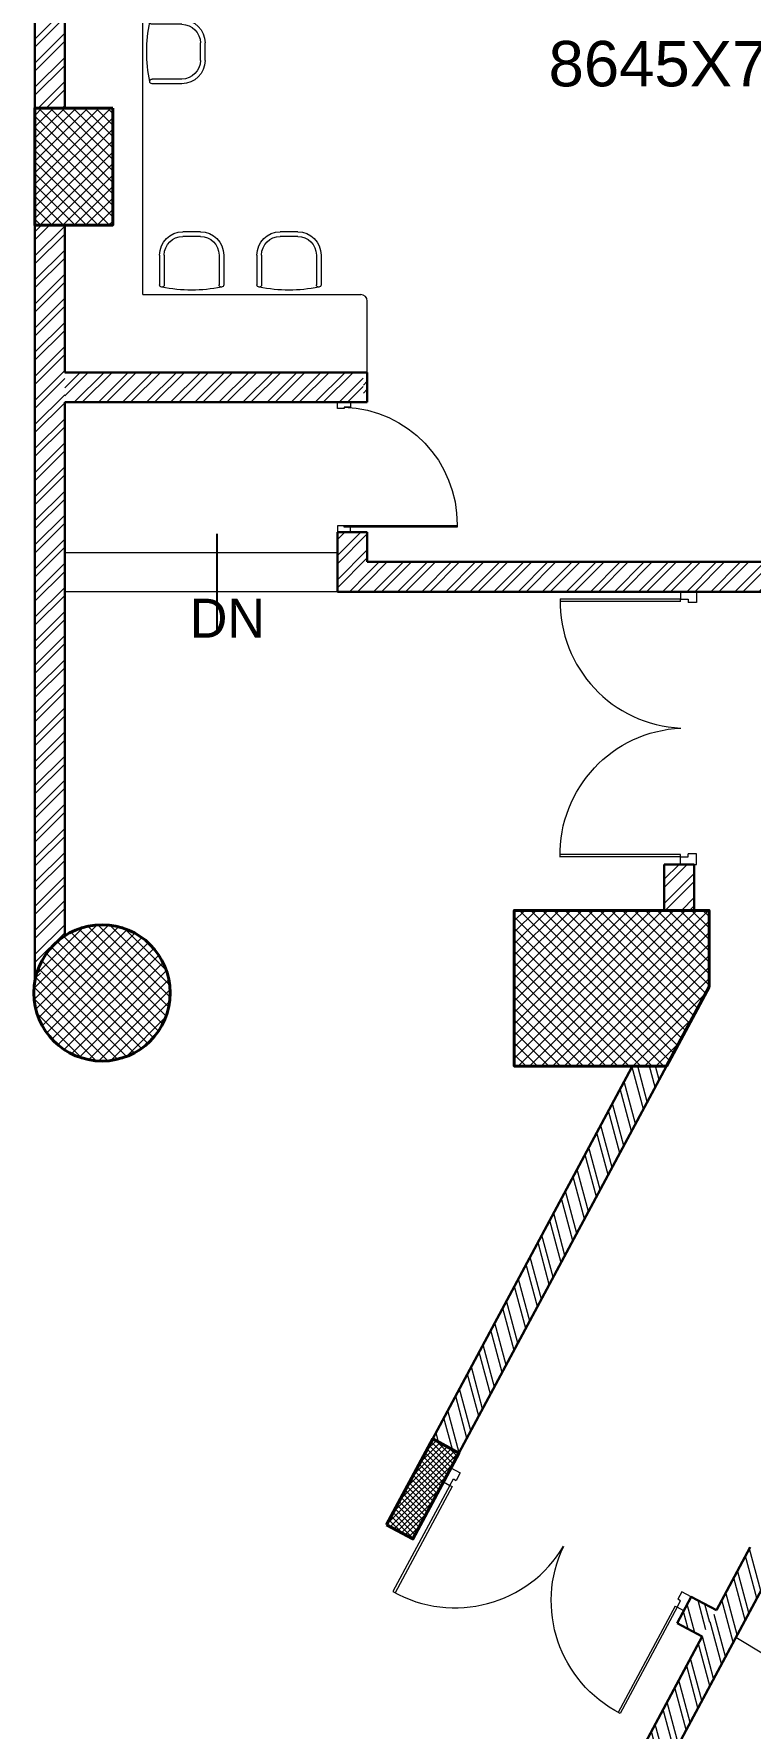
# Model space of a CAD drawing. Header units: millimetres. Extents: x 8275 to 147087, y -297470 to -191881.
# Drawn here: x 24214 to 29732, y -212445 to -199393 of the extents above; entities that cross this region are included whole.
import ezdxf

# ---------------------------------------------------------------- set-up
doc = ezdxf.new("R2010")
doc.units = ezdxf.units.MM
doc.header["$LTSCALE"] = 250
doc.header["$MEASUREMENT"] = 0
for name, color, linetype, lineweight in [('col', 6, 'Continuous', 40), ('door', 35, 'Continuous', 13), ('furniture', 5, 'Continuous', 15), ('hatch', 9, 'Continuous', 0), ('stairs', 2, 'Continuous', 5), ('text', 7, 'Continuous', 9), ('wall', 1, 'Continuous', 30)]:
    doc.layers.add(name, color=color, linetype=linetype, lineweight=lineweight)
doc.styles.get("Standard").update_dxf_attribs({"font": 'GOTHIC.TTF', "height": 100})
pattern_1 = [(45, (-2190690.94, -138326.66), (-92.807765, 92.807765), []), (45, (-2190629.06, -138326.66), (-92.807765, 92.807765), [])]
pattern_2 = [(105, (-2190690.94, -46921.14), (-126.777765, -33.97), []), (105, (-2190660, -46867.56), (-126.777765, -33.97), [])]

# ---------------------------------------------------------------- blocks, each defined once
blk = doc.blocks.new('A$C417B526D')
at = {"layer": 'hatch'}
h = blk.add_hatch(dxfattribs=at)
h.set_pattern_fill('ANSI37', color=256, scale=250)
h.paths.add_polyline_path([(12175, -16399), (12378, -16508), (12732, -15847), (12530, -15738)])
at = {"layer": 'col', "elevation": -1204}
blk.add_lwpolyline([(12175, -16399), (12378, -16508), (12732, -15847), (12530, -15738)], close=True, dxfattribs=at)
blk = doc.blocks.new('A$C157F7572')
at = {"layer": 'hatch'}
h = blk.add_hatch(dxfattribs=at)
h.set_pattern_fill('ANSI37', color=256, scale=500)
h.paths.add_polyline_path([(-113725, 24274), (-113725, 25174), (-114325, 25174), (-114325, 24274)])
h = blk.add_hatch(dxfattribs=at)
h.set_pattern_fill('ANSI37', color=256, scale=500)
h.paths.add_polyline_path([(-109131, 18995), (-110631, 18995), (-110631, 17795), (-109459, 17795), (-109131, 18406)])
h = blk.add_hatch(dxfattribs=at)
h.set_pattern_fill('ANSI37', color=256, scale=500)
edge = h.paths.add_edge_path()
edge.add_arc((-113807, 18359), 525, 0, 360)
at = {"layer": 'col'}
blk.add_line((-109131, 18406, 8000), (-109459, 17795, 8000), dxfattribs=at)
at = {"layer": 'col', "elevation": 23999}
blk.add_lwpolyline([(-113725, 25174), (-114325, 25174), (-114325, 24274), (-113725, 24274)], close=True, dxfattribs=at)
at = {"layer": 'col', "elevation": 8000}
blk.add_lwpolyline([(-109459, 17795), (-110631, 17795), (-110631, 18995), (-109131, 18995), (-109131, 18995), (-109131, 18406)], dxfattribs=at)
at = {"layer": 'col'}
blk.add_circle((-113807, 18359, -20601), 525, dxfattribs=at)
blk = doc.blocks.new('DRDR')
at = {"lineweight": 18, "ltscale": 0.1}
for p, q in [((4811214.4, 8332971.6), (4811219, 8333058.8)), ((4811219, 8333058.8), (4811277.2, 8333055.8)), ((4811277.2, 8333055.8), (4811274.7, 8333009.2)), ((4811214.4, 8332971.6), (4811255.2, 8332969.4)), ((4811255.2, 8332969.4), (4811220.5, 8332306.8)), ((4811268.3, 8332968.8), (4811233.7, 8332306)), ((4811255.2, 8332969.4), (4811257.3, 8333010.2)), ((4811268.3, 8332968.8), (4811255.2, 8332969.4)), ((4811257.3, 8333010.2), (4811274.7, 8333009.2)), ((4812658.8, 8332983.6), (4812656.4, 8332937.1)), ((4812673.8, 8332936.2), (4812656.4, 8332937.1)), ((4812717, 8332980.6), (4812658.8, 8332983.6)), ((4812671.7, 8332895.4), (4812673.8, 8332936.2)), ((4812712.4, 8332893.3), (4812717, 8332980.6)), ((4812658.5, 8332896.1), (4812623.9, 8332233.4)), ((4812671.7, 8332895.4), (4812637.1, 8332232.8)), ((4812671.7, 8332895.4), (4812658.5, 8332896.1)), ((4812712.4, 8332893.3), (4812671.7, 8332895.4))]:
    blk.add_line(p, q, dxfattribs=at)
blk.add_ellipse((4811269.8, 8332997.3), major_axis=(-685.2, -125.6), ratio=0.993607, start_param=1.318294, end_param=2.867114, dxfattribs=at)
at = {"lineweight": 18, "ltscale": 0.1, "extrusion": (0, 0, -1)}
blk.add_ellipse((4812660, 8332924.6), major_axis=(668.4, -196.3), ratio=0.993607, start_param=1.318294, end_param=2.867114, dxfattribs=at)
blk = doc.blocks.new('D1-1000')
for p, q in [((-951, 0), (-1000, 0)), ((-1000, 0), (-1000, -102)), ((-951, -53), (-951, 0)), ((-49, 0), (0, 0)), ((-49, -53), (-49, 0)), ((0, 0), (0, -102)), ((-1000, -102), (-963, -102)), ((-963, -53), (-951, -53)), ((-963, -102), (-963, -53)), ((-51, -53), (-51, -923)), ((-37, -53), (-49, -53)), ((-37, -923), (-37, -53)), ((-37, -102), (-37, -53)), ((0, -102), (-37, -102)), ((-55, -923), (-37, -923))]:
    blk.add_line(p, q)
blk.add_ellipse((-40, 2), major_axis=(646, 675), ratio=0.977435, start_param=2.382767, end_param=3.900418)
blk = doc.blocks.new('ch1')
for p, q in [((-75, 501), (75, 501)), ((-75, 461), (75, 461)), ((-275, 301), (-275, 46)), ((-235, 301), (-235, 46)), ((235, 301), (235, 46)), ((275, 301), (275, 46))]:
    blk.add_line(p, q)
for centre, radius, start, end in [((-75, 301), 200, 90, 180), ((-75, 301), 160, 90, 180), ((-75, 301), 160, 90, 180), ((75, 301), 200, 0, 90), ((75, 301), 160, 0, 90), ((-255, 46), 20, 180, 0), ((0, 1258), 1258, 258.3077, 281.6923), ((255, 46), 20, 180, 0)]:
    blk.add_arc(centre, radius, start, end)

msp = doc.modelspace()

# ---------------------------------------------------------------- hatches: boundary and pattern name
at = {"layer": 'hatch'}
h = msp.add_hatch(dxfattribs=at)
h.set_pattern_fill('ANSI32', color=256, scale=350, angle=360, style=0)
h.set_pattern_definition(pattern_1)
h.paths.add_polyline_path([(24451, -197537), (24221, -197537), (24221, -206557), (24221, -206557), (24222, -206693), (24451, -206342), (24451, -200867), (24222, -200867), (24222, -199967), (24451, -199967)])
h = msp.add_hatch(dxfattribs=at)
h.set_pattern_fill('ANSI32', color=256, scale=350, style=0)
h.set_pattern_definition([(45, (335817.1, -378922.14), (-92.807765, 92.807765), []), (45, (335878.98, -378922.14), (-92.807765, 92.807765), [])])
h.paths.add_polyline_path([(24452, -202001), (26752, -202001), (26751, -202231), (24451, -202231)])
h = msp.add_hatch(dxfattribs=at)
h.set_pattern_fill('ANSI32', color=256, scale=350, angle=360, style=0)
h.set_pattern_definition(pattern_1)
h.paths.add_polyline_path([(26782, -202001), (26752, -202001), (26752, -202231), (26782, -202231)])
h = msp.add_hatch(dxfattribs=at)
h.set_pattern_fill('ANSI32', color=256, scale=350, angle=360, style=0)
h.set_pattern_definition(pattern_1)
h.paths.add_polyline_path([(26782, -203231), (26552, -203231), (26552, -203691), (26782, -203691)])
h = msp.add_hatch(dxfattribs=at)
h.set_pattern_fill('ANSI32', color=256, scale=350, angle=360, style=0)
h.set_pattern_definition(pattern_1)
h.paths.add_polyline_path([(26782, -203461), (31136, -203461), (31265, -203691), (26782, -203691)])
h = msp.add_hatch(dxfattribs=at)
h.set_pattern_fill('ANSI32', color=256, scale=350, angle=360, style=0)
h.set_pattern_definition(pattern_1)
h.paths.add_polyline_path([(29070, -205791), (29300, -205791), (29300, -206145), (29070, -206145)])
h = msp.add_hatch(dxfattribs=at)
h.set_pattern_fill('ANSI32', color=256, scale=350, angle=60, style=0)
h.set_pattern_definition(pattern_2)
edge = h.paths.add_edge_path()
edge.add_line((27489, -210326), (27286, -210217))
edge.add_line((27286, -210217), (28826, -207345))
edge.add_line((28826, -207345), (29087, -207345))
edge.add_line((29087, -207345), (27489, -210326))
h = msp.add_hatch(dxfattribs=at)
h.set_pattern_fill('ANSI32', color=256, scale=350, angle=60, style=0)
h.set_pattern_definition(pattern_2)
edge = h.paths.add_edge_path()
edge.add_line((28086, -216061), (28086, -216326))
edge.add_arc((45241, -186090), 34764, 240.4312, 249.1686)
edge.add_line((32878, -218581), (32954, -218364))
edge.add_arc((45253, -186066), 34560, 240.2155, 249.1518, ccw=False)
edge = h.paths.add_edge_path()
edge.add_line((28086, -216688), (26886, -216047))
edge.add_line((26886, -216047), (26886, -215027))
edge.add_line((26886, -215027), (26886, -216048))
edge.add_arc((45238, -186094), 35129, 238.5044, 249.187)
edge.add_line((32757, -218930), (32832, -218713))
edge.add_arc((45241, -186090), 34904, 240.5615, 249.1752, ccw=False)
edge.add_line((28086, -216487), (28086, -216688))
h.paths.add_polyline_path([(28125, -213266), (27116, -215147), (26886, -215027), (27318, -215258), (28219, -213577), (28342, -213643), (27441, -215323), (27644, -215432), (30289, -210500), (30289, -210500), (29934, -211161), (29732, -211052), (28451, -213441), (28168, -213289)])
h.paths.add_polyline_path([(27116, -215147), (27116, -215147), (27116, -215147), (28097, -213317), (28097, -213317)], flags=16)
h = msp.add_hatch(dxfattribs=at)
h.set_pattern_fill('ANSI32', color=256, scale=350, angle=60, style=0)
h.set_pattern_definition([(105, (-2190633.13, -46813.35), (-126.777765, -33.97), []), (105, (-2190602.19, -46759.77), (-126.777765, -33.97), [])])
h.paths.add_polyline_path([(29363, -211740), (29169, -211636), (29278, -211433), (29472, -211537)])

# ---------------------------------------------------------------- linework, layer by layer
at = {"elevation": -39983}
msp.add_lwpolyline([(25625, -204021), (25625, -203244)], dxfattribs=at)
at = {"layer": 'furniture'}
msp.add_line((25052, -201401, -15927), (25052, -197587, -15927), dxfattribs=at)
at = {"layer": 'furniture', "extrusion": (-0.046989, -1.58447e-06, 0.998895)}
msp.add_line((25052, -201401, -15927), (26732, -201401, -15927), dxfattribs=at)
at = {"layer": 'furniture', "linetype": 'ByBlock'}
msp.add_line((26782, -202001, -15927), (26782, -201451, -15927), dxfattribs=at)
msp.add_arc((26732, -201451, -15927), 50, 0, 90, dxfattribs=at)
at = {"layer": 'stairs'}
for p, q in [((26552, -203391, -27228), (24451, -203391, -27228)), ((26552, -203691, -27228), (24451, -203691, -27228))]:
    msp.add_line(p, q, dxfattribs=at)
at = {"layer": 'stairs', "ltscale": 0.01}
msp.add_arc((45241, -186090, -29609), 30034, 238.6657, 301.3529, dxfattribs=at)
at = {"layer": 'text'}
for points in [[(25625, -203244, -39983), (25466, -203437, -39983), (25523, -203469, -39983), (25625, -203244, -39983)], [(25625, -203244, -39983), (25783, -203437, -39983), (25726, -203469, -39983), (25625, -203244, -39983)]]:
    msp.add_solid(points, dxfattribs=at)
at = {"layer": 'wall'}
for p, q in [((24222, -199967, -27228), (24222, -197537, -27228)), ((24452, -199967, -27228), (24452, -197537, -27228)), ((24222, -206693, -27228), (24222, -200867, -27228)), ((24452, -202001, -27228), (24452, -200867, -27228)), ((26782, -202231, -27228), (26782, -202001, -27228)), ((24451, -202231, -27228), (24451, -206342, -27228)), ((26552, -202231, -27228), (26551, -202231, -27228)), ((26552, -202231, -27228), (26782, -202231, -27228)), ((26552, -203691, -27228), (26552, -203231, -27228)), ((26552, -203231, -27228), (26782, -203231, -27228)), ((26782, -203461, -27228), (26782, -203231, -27228)), ((26782, -203461, -27228), (31136, -203461, -27228)), ((26552, -203691, -27228), (31265, -203691, -27228)), ((29300, -205791, -27228), (29070, -205791, -27228)), ((29070, -205791, -27228), (29070, -206145, -27228)), ((29300, -205791, -27228), (29137, -205791, -27228)), ((29300, -205791, -27228), (29300, -206145, -27228)), ((26997, -210757, -27228), (28819, -207358, -27228)), ((27134, -210987, -27228), (29087, -207345, -27228)), ((27644, -215432, -29608), (30289, -210500, -29608)), ((29472, -211537, -28430), (29732, -211052, -11228)), ((29169, -211636, -28430), (29278, -211433, -28430)), ((28451, -213441, -29608), (29363, -211740, -29608))]:
    msp.add_line(p, q, dxfattribs=at)
at = {"layer": 'wall', "extrusion": (-0.046989, -1.58447e-06, 0.998895)}
for p, q in [((24452, -202001, -27228), (26782, -202001, -27228)), ((24451, -202231, -27228), (26552, -202231, -27228))]:
    msp.add_line(p, q, dxfattribs=at)
at = {"layer": 'wall', "elevation": -28430}
for points in [[(29278, -211433), (29472, -211537)], [(29169, -211636), (29363, -211740)]]:
    msp.add_lwpolyline(points, dxfattribs=at)

# ---------------------------------------------------------------- block references
at = {"layer": 'door', "xscale": -1, "rotation": 90}
msp.add_blockref('D1-1000', (26552, -203231, -43241), dxfattribs=at)
at = {"layer": 'door', "extrusion": (0.000724023, -0.000778881, 0.999999), "xscale": 1.400000000002015, "yscale": 1.400000000002015, "zscale": 1.400000000002015, "rotation": 272.9902064507706}
msp.add_blockref('DRDR', (-11972410, 5914228, -54327), dxfattribs=at)
at = {"layer": 'door', "extrusion": (-0.000344213, 0.001006, 0.999999), "xscale": -1.400000000002013, "yscale": 1.400000000002015, "zscale": 1.400000000002014, "rotation": 328.8052958396077}
msp.add_blockref('DRDR', (-251454, -13679629, -28653), dxfattribs=at)
at = {"layer": 'furniture', "xscale": -0.8980072334694417, "yscale": 0.8980072334694416, "zscale": 25.66055664267284, "rotation": 270}
msp.add_blockref('ch1', (25083, -199530, -15927), dxfattribs=at)
at = {"layer": 'furniture', "xscale": -0.8980072334694417, "yscale": 0.8980072334694416, "zscale": 25.66055664267284}
for p in [(25429, -201367, -15927), (26179, -201367, -15927)]:
    msp.add_blockref('ch1', p, dxfattribs=at)
at = {"layer": 'hatch'}
msp.add_blockref('A$C417B526D', (14756, -194479, -27228), dxfattribs=at)
at = {"layer": 'text'}
msp.add_blockref('A$C157F7572', (138546, -225140, -27228), dxfattribs=at)

# ---------------------------------------------------------------- texts
msp.add_text('DN', height=300, rotation=360, dxfattribs=at).set_placement((25415, -204044, -17160))
at = {"layer": 'text', "insert": (30680, -199802, -27228), "char_height": 350, "width": 23666.92, "attachment_point": 9}
msp.add_mtext('{\\fArial|b0|i0|c0|p34;GREEN ROOM\\P8645X7265}', dxfattribs=at)

doc.saveas('drawing.dxf')
